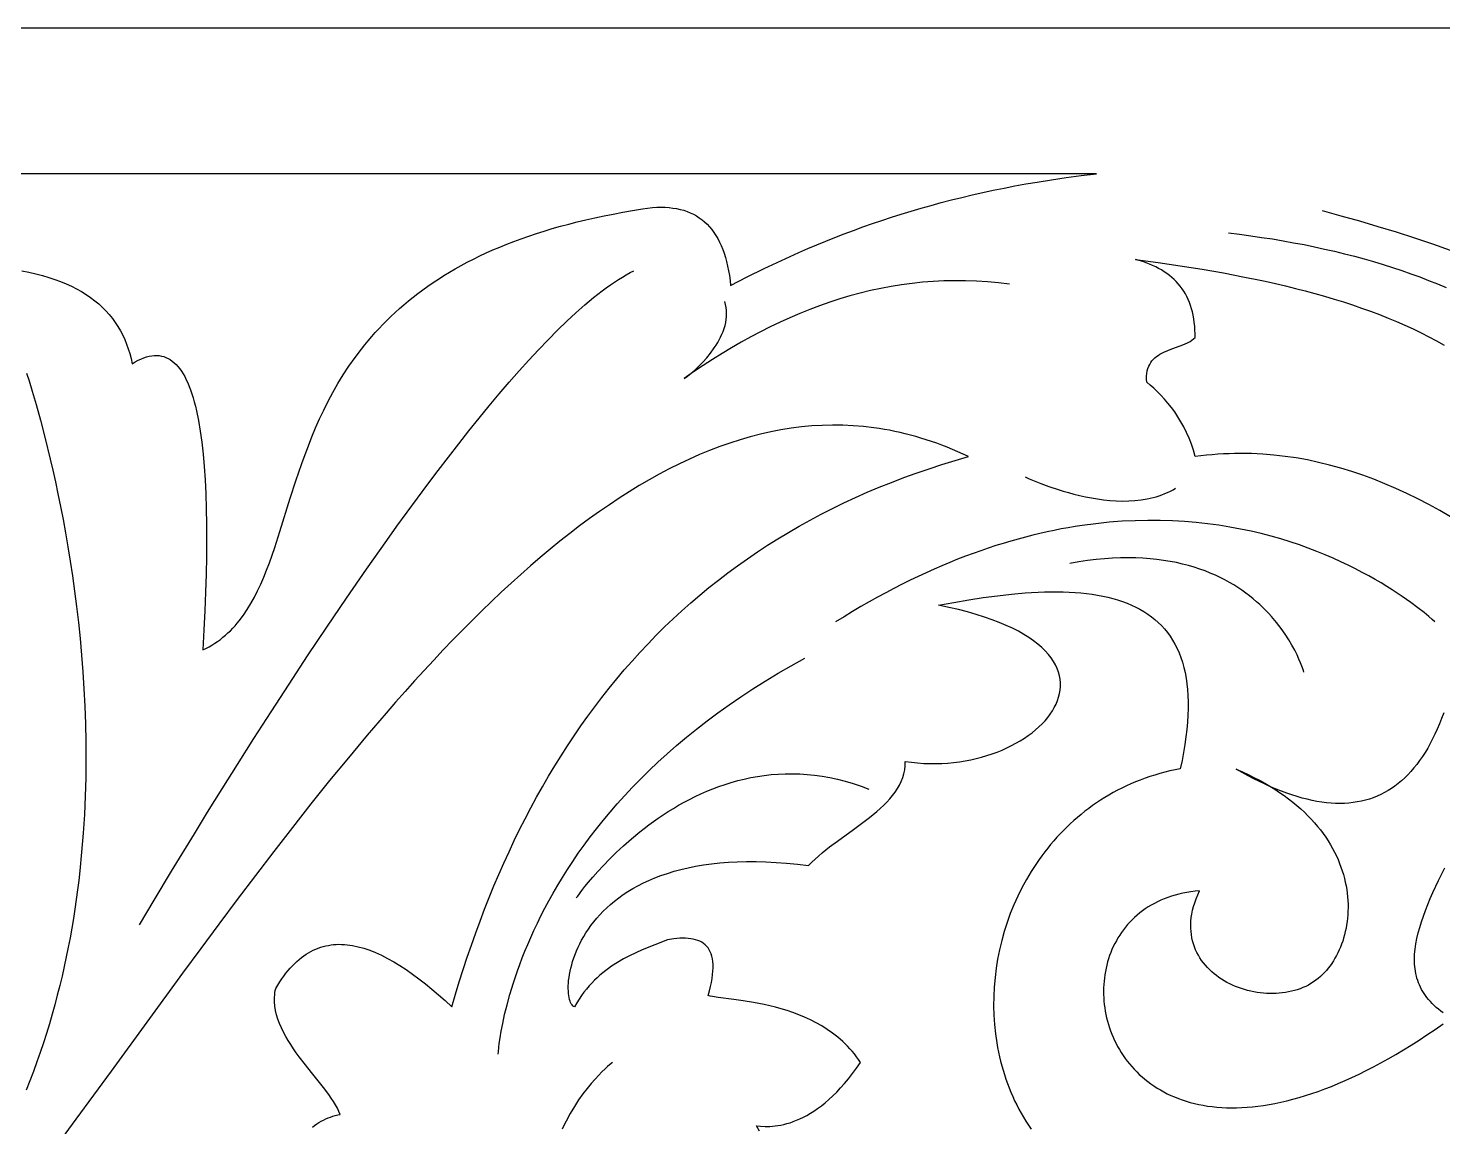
# Model space of a CAD drawing. Extents: x -58 to 58, y -20 to 20.
# Drawn here: x -16.39 to 13.56, y -3.26 to 20 of the extents above; entities that cross this region are included whole.
import ezdxf

# ---------------------------------------------------------------- set-up
doc = ezdxf.new("R2010")
doc.units = 0
doc.layers.add('LAYER_1', color=18, linetype='CONTINUOUS')

msp = doc.modelspace()

# ---------------------------------------------------------------- linework, layer by layer
at = {"layer": 'LAYER_1'}
msp.add_lwpolyline([(-58.226, -20), (-36.442, -20), (58.226, -20), (58.226, 20), (-36.442, 20), (-58.226, 20)], close=True, dxfattribs=at)
for points in [[(-16.525, 14.863), (-16.375, 14.833), (-16.23, 14.801), (-16.091, 14.765), (-15.957, 14.726), (-15.829, 14.684), (-15.705, 14.638), (-15.587, 14.589), (-15.474, 14.538), (-15.365, 14.483), (-15.262, 14.425), (-15.164, 14.364), (-15.07, 14.3), (-14.982, 14.233), (-14.898, 14.163), (-14.819, 14.091), (-14.744, 14.015), (-14.674, 13.937), (-14.608, 13.856), (-14.547, 13.772), (-14.491, 13.685), (-14.438, 13.596), (-14.39, 13.504), (-14.346, 13.409), (-14.307, 13.312), (-14.271, 13.213), (-14.24, 13.111), (-14.212, 13.006), (-14.189, 12.899), (-14.125, 12.937), (-14.063, 12.97), (-14.003, 12.998), (-13.944, 13.022), (-13.886, 13.041), (-13.829, 13.056), (-13.774, 13.066), (-13.721, 13.071), (-13.668, 13.072), (-13.618, 13.069), (-13.568, 13.061), (-13.52, 13.048), (-13.473, 13.031), (-13.427, 13.01), (-13.383, 12.984), (-13.34, 12.954), (-13.299, 12.92), (-13.258, 12.881), (-13.219, 12.838), (-13.182, 12.791), (-13.145, 12.739), (-13.11, 12.684), (-13.076, 12.624), (-13.044, 12.56), (-13.012, 12.491), (-12.982, 12.419), (-12.953, 12.343), (-12.926, 12.262), (-12.899, 12.177), (-12.874, 12.089), (-12.85, 11.996), (-12.827, 11.899), (-12.785, 11.694), (-12.748, 11.473), (-12.716, 11.237), (-12.688, 10.985), (-12.664, 10.719), (-12.646, 10.437), (-12.631, 10.141), (-12.621, 9.83), (-12.616, 9.504), (-12.614, 9.165), (-12.617, 8.811), (-12.624, 8.444), (-12.635, 8.063), (-12.651, 7.668), (-12.67, 7.261), (-12.693, 6.84), (-12.627, 6.872), (-12.562, 6.906), (-12.499, 6.942), (-12.438, 6.98), (-12.379, 7.02), (-12.322, 7.062), (-12.266, 7.105), (-12.212, 7.151), (-12.16, 7.198), (-12.109, 7.246), (-12.059, 7.297), (-12.011, 7.349), (-11.965, 7.402), (-11.92, 7.457), (-11.833, 7.572), (-11.752, 7.693), (-11.675, 7.82), (-11.602, 7.952), (-11.532, 8.089), (-11.466, 8.231), (-11.403, 8.378), (-11.342, 8.529), (-11.283, 8.685), (-11.226, 8.844), (-11.17, 9.007), (-11.061, 9.344), (-10.841, 10.05), (-10.723, 10.416), (-10.661, 10.601), (-10.597, 10.787), (-10.529, 10.975), (-10.458, 11.163), (-10.383, 11.351), (-10.304, 11.54), (-10.22, 11.729), (-10.131, 11.917), (-10.037, 12.105), (-9.937, 12.292), (-9.831, 12.478), (-9.718, 12.663), (-9.598, 12.847), (-9.47, 13.028), (-9.335, 13.208), (-9.265, 13.296), (-9.192, 13.385), (-9.117, 13.472), (-9.04, 13.559), (-8.961, 13.646), (-8.879, 13.731), (-8.796, 13.816), (-8.709, 13.9), (-8.62, 13.984), (-8.529, 14.066), (-8.435, 14.147), (-8.339, 14.228), (-8.24, 14.308), (-8.138, 14.386), (-8.034, 14.464), (-7.927, 14.541), (-7.817, 14.616), (-7.704, 14.691), (-7.588, 14.764), (-7.469, 14.836), (-7.347, 14.907), (-7.222, 14.977), (-7.094, 15.046), (-6.963, 15.113), (-6.828, 15.179), (-6.691, 15.244), (-6.55, 15.307), (-6.405, 15.369), (-6.257, 15.429), (-6.106, 15.488), (-5.951, 15.545), (-5.792, 15.601), (-5.63, 15.655), (-5.464, 15.708), (-5.295, 15.759), (-5.122, 15.809), (-4.945, 15.856), (-4.764, 15.902), (-4.579, 15.946), (-4.39, 15.989), (-4.197, 16.03), (-4, 16.068), (-3.799, 16.105), (-3.594, 16.14), (-3.384, 16.174), (-3.17, 16.205), (-3.079, 16.21), (-2.99, 16.212), (-2.903, 16.21), (-2.819, 16.205), (-2.738, 16.195), (-2.659, 16.182), (-2.583, 16.166), (-2.509, 16.146), (-2.438, 16.122), (-2.37, 16.094), (-2.304, 16.063), (-2.241, 16.028), (-2.18, 15.989), (-2.122, 15.946), (-2.067, 15.9), (-2.014, 15.85), (-1.963, 15.797), (-1.915, 15.74), (-1.87, 15.679), (-1.828, 15.614), (-1.788, 15.546), (-1.75, 15.474), (-1.715, 15.399), (-1.683, 15.319), (-1.653, 15.236), (-1.626, 15.15), (-1.602, 15.059), (-1.58, 14.965), (-1.56, 14.867), (-1.543, 14.766), (-1.529, 14.661), (-1.518, 14.552), (-1.164, 14.735), (-0.805, 14.913), (-0.44, 15.086), (-0.069, 15.254), (0.119, 15.335), (0.309, 15.415), (0.501, 15.494), (0.694, 15.571), (0.889, 15.647), (1.086, 15.721), (1.284, 15.793), (1.485, 15.864), (1.687, 15.932), (1.891, 16), (2.097, 16.065), (2.306, 16.129), (2.516, 16.191), (2.728, 16.251), (2.943, 16.309), (3.159, 16.366), (3.378, 16.42), (3.599, 16.473), (3.822, 16.523), (4.047, 16.572), (4.275, 16.618), (4.505, 16.663), (4.738, 16.705), (4.972, 16.745), (5.277, 16.794), (5.588, 16.839), (5.906, 16.882), (6.23, 16.921), (-21.565, 16.921)], [(11.01, 16.139), (11.406, 16.032), (11.8, 15.921), (12.191, 15.806), (12.578, 15.687), (12.963, 15.563), (13.344, 15.434), (13.72, 15.299)], [(9.027, 15.667), (9.263, 15.638), (9.497, 15.608), (9.728, 15.574), (9.957, 15.539), (10.183, 15.501), (10.406, 15.461), (10.627, 15.419), (10.845, 15.374), (11.061, 15.327), (11.274, 15.278), (11.485, 15.227), (11.693, 15.173), (11.898, 15.117), (12.101, 15.059), (12.302, 14.998), (12.499, 14.936), (12.695, 14.871), (12.888, 14.804), (13.078, 14.735), (13.266, 14.663), (13.452, 14.59), (13.635, 14.514)], [(13.731, 9.657), (13.5, 9.791), (13.269, 9.917), (13.037, 10.038), (12.805, 10.151), (12.572, 10.258), (12.339, 10.358), (12.106, 10.451), (11.872, 10.537), (11.638, 10.616), (11.404, 10.688), (11.169, 10.753), (10.934, 10.81), (10.698, 10.86), (10.462, 10.902), (10.226, 10.937), (9.989, 10.964), (9.752, 10.983), (9.514, 10.994), (9.276, 10.998), (9.157, 10.997), (9.038, 10.993), (8.918, 10.988), (8.799, 10.981), (8.679, 10.971), (8.56, 10.96), (8.44, 10.947), (8.32, 10.931), (8.284, 11.067), (8.241, 11.198), (8.193, 11.324), (8.14, 11.444), (8.083, 11.56), (8.021, 11.671), (7.956, 11.777), (7.888, 11.878), (7.817, 11.974), (7.745, 12.064), (7.671, 12.15), (7.596, 12.231), (7.52, 12.307), (7.445, 12.378), (7.37, 12.444), (7.296, 12.505), (7.293, 12.573), (7.294, 12.636), (7.299, 12.694), (7.308, 12.748), (7.321, 12.797), (7.338, 12.843), (7.358, 12.885), (7.381, 12.924), (7.407, 12.96), (7.436, 12.992), (7.468, 13.022), (7.502, 13.05), (7.538, 13.075), (7.576, 13.098), (7.656, 13.14), (7.741, 13.177), (7.829, 13.21), (8.007, 13.275), (8.093, 13.31), (8.175, 13.35), (8.214, 13.372), (8.251, 13.396), (8.287, 13.422), (8.32, 13.45), (8.32, 13.534), (8.317, 13.616), (8.312, 13.696), (8.303, 13.774), (8.293, 13.849), (8.279, 13.923), (8.263, 13.994), (8.245, 14.063), (8.224, 14.13), (8.2, 14.194), (8.174, 14.257), (8.145, 14.318), (8.114, 14.376), (8.08, 14.432), (8.044, 14.486), (8.005, 14.539), (7.964, 14.589), (7.92, 14.637), (7.874, 14.683), (7.826, 14.727), (7.775, 14.769), (7.722, 14.809), (7.666, 14.847), (7.608, 14.883), (7.548, 14.917), (7.485, 14.95), (7.42, 14.98), (7.353, 15.008), (7.283, 15.035), (7.211, 15.059), (7.137, 15.082), (7.061, 15.103), (7.537, 15.04), (8.006, 14.972), (8.468, 14.898), (8.923, 14.819), (9.369, 14.734), (9.589, 14.689), (9.807, 14.643), (10.022, 14.595), (10.235, 14.545), (10.446, 14.493), (10.654, 14.439), (10.859, 14.384), (11.062, 14.326), (11.263, 14.267), (11.46, 14.205), (11.655, 14.142), (11.847, 14.076), (12.036, 14.009), (12.222, 13.939), (12.405, 13.866), (12.585, 13.792), (12.761, 13.715), (12.935, 13.636), (13.105, 13.554), (13.272, 13.47), (13.435, 13.383), (13.595, 13.294)], [(-14.032, 1.015), (-13.721, 1.542), (-13.356, 2.151), (-12.872, 2.947), (-12.591, 3.404), (-12.286, 3.895), (-11.959, 4.415), (-11.612, 4.962), (-11.248, 5.53), (-10.867, 6.115), (-10.473, 6.714), (-10.067, 7.321), (-9.651, 7.933), (-9.227, 8.546), (-8.797, 9.156), (-8.581, 9.458), (-8.363, 9.758), (-8.145, 10.054), (-7.927, 10.348), (-7.709, 10.637), (-7.491, 10.922), (-7.274, 11.201), (-7.057, 11.476), (-6.842, 11.744), (-6.627, 12.005), (-6.414, 12.26), (-6.203, 12.506), (-5.994, 12.745), (-5.787, 12.975), (-5.582, 13.195), (-5.38, 13.406), (-5.181, 13.607), (-4.985, 13.797), (-4.793, 13.976), (-4.604, 14.143), (-4.42, 14.297), (-4.239, 14.439), (-4.15, 14.505), (-4.063, 14.567), (-3.977, 14.626), (-3.892, 14.682), (-3.808, 14.734), (-3.725, 14.782), (-3.644, 14.826), (-3.564, 14.867)], [(4.389, 14.582), (4.154, 14.61), (3.921, 14.631), (3.689, 14.646), (3.458, 14.654), (3.229, 14.655), (3.001, 14.65), (2.775, 14.639), (2.55, 14.622), (2.326, 14.598), (2.103, 14.569), (1.882, 14.533), (1.663, 14.492), (1.444, 14.445), (1.227, 14.392), (1.01, 14.334), (0.796, 14.271), (0.582, 14.201), (0.369, 14.127), (0.158, 14.048), (-0.053, 13.963), (-0.262, 13.873), (-0.47, 13.779), (-0.677, 13.68), (-0.884, 13.576), (-1.089, 13.467), (-1.293, 13.354), (-1.496, 13.237), (-1.698, 13.115), (-1.9, 12.989), (-2.1, 12.858), (-2.299, 12.724), (-2.498, 12.586), (-2.431, 12.634), (-2.357, 12.694), (-2.277, 12.763), (-2.193, 12.841), (-2.107, 12.928), (-2.022, 13.023), (-1.94, 13.125), (-1.861, 13.232), (-1.825, 13.288), (-1.79, 13.345), (-1.757, 13.403), (-1.727, 13.462), (-1.699, 13.523), (-1.674, 13.583), (-1.652, 13.645), (-1.634, 13.707), (-1.619, 13.77), (-1.609, 13.834), (-1.602, 13.897), (-1.6, 13.961), (-1.602, 14.025), (-1.61, 14.089), (-1.622, 14.153), (-1.64, 14.217)], [(-16.425, 12.7), (-16.372, 12.537), (-16.304, 12.314), (-16.222, 12.034), (-16.13, 11.7), (-16.029, 11.314), (-15.923, 10.88), (-15.869, 10.645), (-15.814, 10.4), (-15.76, 10.144), (-15.706, 9.878), (-15.653, 9.601), (-15.6, 9.316), (-15.55, 9.021), (-15.5, 8.717), (-15.453, 8.405), (-15.409, 8.085), (-15.367, 7.757), (-15.328, 7.421), (-15.293, 7.079), (-15.261, 6.73), (-15.233, 6.375), (-15.21, 6.014), (-15.192, 5.647), (-15.179, 5.275), (-15.171, 4.898), (-15.169, 4.517), (-15.173, 4.132), (-15.184, 3.743), (-15.202, 3.351), (-15.226, 2.956), (-15.259, 2.558), (-15.299, 2.158), (-15.322, 1.957), (-15.347, 1.756), (-15.374, 1.555), (-15.404, 1.353), (-15.435, 1.151), (-15.469, 0.948), (-15.505, 0.746), (-15.544, 0.543), (-15.585, 0.34), (-15.628, 0.137), (-15.674, -0.066), (-15.723, -0.269), (-15.774, -0.472), (-15.827, -0.674), (-15.883, -0.877), (-15.942, -1.079), (-16.004, -1.281), (-16.068, -1.483), (-16.135, -1.684), (-16.205, -1.885), (-16.278, -2.086), (-16.354, -2.286), (-16.433, -2.486)], [(-10.372, -3.264), (-10.327, -3.23), (-10.281, -3.198), (-10.234, -3.168), (-10.187, -3.14), (-10.139, -3.115), (-10.09, -3.092), (-10.04, -3.071), (-9.99, -3.052), (-9.939, -3.035), (-9.887, -3.021), (-9.835, -3.008), (-9.782, -2.998), (-9.81, -2.932), (-9.843, -2.864), (-9.882, -2.795), (-9.926, -2.724), (-9.974, -2.652), (-10.026, -2.578), (-10.14, -2.427), (-10.391, -2.111), (-10.522, -1.947), (-10.651, -1.779), (-10.713, -1.693), (-10.773, -1.607), (-10.831, -1.519), (-10.887, -1.431), (-10.938, -1.343), (-10.986, -1.253), (-11.03, -1.163), (-11.069, -1.072), (-11.102, -0.981), (-11.13, -0.889), (-11.151, -0.797), (-11.166, -0.704), (-11.173, -0.61), (-11.173, -0.517), (-11.17, -0.47), (-11.165, -0.423), (-11.158, -0.375), (-11.148, -0.328), (-11.106, -0.258), (-11.063, -0.191), (-11.02, -0.127), (-10.976, -0.066), (-10.932, -0.007), (-10.887, 0.048), (-10.841, 0.101), (-10.795, 0.151), (-10.748, 0.198), (-10.701, 0.243), (-10.653, 0.284), (-10.604, 0.323), (-10.555, 0.36), (-10.505, 0.394), (-10.455, 0.425), (-10.404, 0.453), (-10.353, 0.479), (-10.301, 0.503), (-10.248, 0.524), (-10.195, 0.542), (-10.142, 0.558), (-10.088, 0.572), (-10.033, 0.583), (-9.978, 0.592), (-9.923, 0.599), (-9.867, 0.603), (-9.81, 0.605), (-9.753, 0.604), (-9.696, 0.601), (-9.638, 0.597), (-9.579, 0.589), (-9.52, 0.58), (-9.401, 0.555), (-9.28, 0.522), (-9.157, 0.48), (-9.033, 0.43), (-8.907, 0.373), (-8.779, 0.308), (-8.649, 0.235), (-8.518, 0.156), (-8.386, 0.069), (-8.252, -0.024), (-8.117, -0.124), (-7.98, -0.231), (-7.842, -0.344), (-7.703, -0.462), (-7.562, -0.587), (-7.421, -0.717), (-7.342, -0.451), (-7.261, -0.187), (-7.178, 0.074), (-7.092, 0.333), (-7.004, 0.59), (-6.914, 0.845), (-6.821, 1.097), (-6.725, 1.348), (-6.627, 1.595), (-6.527, 1.841), (-6.423, 2.084), (-6.318, 2.325), (-6.209, 2.564), (-6.098, 2.8), (-5.984, 3.033), (-5.867, 3.264), (-5.748, 3.493), (-5.625, 3.719), (-5.5, 3.942), (-5.372, 4.163), (-5.242, 4.381), (-5.108, 4.597), (-4.971, 4.81), (-4.831, 5.02), (-4.689, 5.228), (-4.543, 5.433), (-4.394, 5.635), (-4.242, 5.834), (-4.087, 6.03), (-3.929, 6.224), (-3.768, 6.415), (-3.604, 6.603), (-3.436, 6.787), (-3.265, 6.969), (-3.091, 7.148), (-2.913, 7.324), (-2.732, 7.497), (-2.548, 7.667), (-2.36, 7.834), (-2.169, 7.998), (-1.975, 8.159), (-1.776, 8.316), (-1.575, 8.47), (-1.37, 8.621), (-1.161, 8.769), (-0.949, 8.914), (-0.733, 9.055), (-0.514, 9.193), (-0.29, 9.328), (-0.063, 9.459), (0.167, 9.587), (0.402, 9.712), (0.64, 9.833), (0.882, 9.951), (1.128, 10.065), (1.378, 10.175), (1.631, 10.283), (1.889, 10.386), (2.151, 10.486), (2.416, 10.582), (2.686, 10.675), (2.959, 10.764), (3.237, 10.85), (3.519, 10.931), (3.407, 10.984), (3.295, 11.034), (3.184, 11.082), (3.072, 11.128), (2.96, 11.172), (2.849, 11.213), (2.738, 11.252), (2.626, 11.289), (2.515, 11.324), (2.404, 11.357), (2.293, 11.387), (2.182, 11.416), (2.072, 11.442), (1.961, 11.466), (1.85, 11.488), (1.74, 11.508), (1.629, 11.526), (1.519, 11.542), (1.299, 11.568), (1.079, 11.586), (0.859, 11.596), (0.64, 11.598), (0.421, 11.593), (0.203, 11.58), (-0.015, 11.56), (-0.233, 11.532), (-0.45, 11.497), (-0.667, 11.455), (-0.883, 11.406), (-1.099, 11.351), (-1.315, 11.288), (-1.53, 11.219), (-1.745, 11.143), (-1.96, 11.061), (-2.174, 10.973), (-2.388, 10.878), (-2.601, 10.778), (-2.814, 10.671), (-3.027, 10.559), (-3.239, 10.44), (-3.451, 10.317), (-3.662, 10.188), (-3.873, 10.053), (-4.083, 9.913), (-4.294, 9.768), (-4.503, 9.618), (-4.713, 9.463), (-4.921, 9.303), (-5.13, 9.138), (-5.338, 8.969), (-5.546, 8.795), (-5.753, 8.617), (-5.96, 8.435), (-6.166, 8.249), (-6.372, 8.058), (-6.578, 7.864), (-6.783, 7.666), (-6.988, 7.464), (-7.192, 7.259), (-7.396, 7.05), (-7.6, 6.838), (-7.803, 6.622), (-8.005, 6.403), (-8.208, 6.182), (-8.409, 5.957), (-8.611, 5.73), (-8.812, 5.5), (-9.212, 5.033), (-9.611, 4.556), (-10.008, 4.071), (-10.403, 3.578), (-10.797, 3.079), (-11.189, 2.574), (-11.579, 2.064), (-11.967, 1.551), (-12.354, 1.034), (-12.738, 0.515), (-13.121, -0.004), (-13.882, -1.044), (-14.634, -2.077), (-15.38, -3.097), (-15.75, -3.6)], [(4.72, 10.501), (4.809, 10.46), (4.914, 10.416), (5.053, 10.361), (5.223, 10.299), (5.419, 10.233), (5.525, 10.2), (5.637, 10.168), (5.753, 10.138), (5.873, 10.108), (5.997, 10.081), (6.123, 10.057), (6.252, 10.036), (6.383, 10.018), (6.515, 10.004), (6.648, 9.995), (6.781, 9.991), (6.914, 9.993), (7.046, 10.001), (7.177, 10.015), (7.307, 10.036), (7.37, 10.049), (7.434, 10.065), (7.496, 10.082), (7.558, 10.101), (7.619, 10.123), (7.679, 10.147), (7.738, 10.172), (7.796, 10.201), (7.853, 10.231), (7.908, 10.264)], [(13.399, 7.43), (13.341, 7.483), (13.268, 7.546), (13.168, 7.629), (13.04, 7.729), (12.885, 7.845), (12.703, 7.973), (12.495, 8.111), (12.381, 8.183), (12.261, 8.256), (12.134, 8.33), (12.001, 8.405), (11.861, 8.481), (11.716, 8.556), (11.564, 8.632), (11.406, 8.707), (11.242, 8.781), (11.073, 8.853), (10.897, 8.925), (10.715, 8.994), (10.528, 9.061), (10.334, 9.125), (10.135, 9.187), (9.93, 9.246), (9.72, 9.3), (9.504, 9.351), (9.283, 9.398), (9.056, 9.441), (8.824, 9.478), (8.586, 9.51), (8.343, 9.537), (8.095, 9.558), (7.842, 9.572), (7.583, 9.58), (7.319, 9.581), (7.051, 9.575), (6.777, 9.562), (6.499, 9.54), (6.215, 9.511), (5.927, 9.472), (5.781, 9.45), (5.634, 9.425), (5.486, 9.399), (5.337, 9.369), (5.186, 9.338), (5.034, 9.303), (4.882, 9.267), (4.728, 9.228), (4.572, 9.186), (4.416, 9.142), (4.259, 9.095), (4.1, 9.046), (3.941, 8.993), (3.78, 8.938), (3.618, 8.881), (3.455, 8.82), (3.291, 8.757), (3.126, 8.69), (2.96, 8.621), (2.793, 8.548), (2.625, 8.473), (2.455, 8.394), (2.285, 8.313), (2.114, 8.228), (1.941, 8.14), (1.768, 8.049), (1.594, 7.954), (1.418, 7.856), (1.242, 7.755), (1.064, 7.65), (0.886, 7.542), (0.707, 7.43)], [(10.624, 6.368), (10.614, 6.402), (10.58, 6.497), (10.554, 6.565), (10.52, 6.644), (10.478, 6.734), (10.429, 6.832), (10.371, 6.939), (10.304, 7.052), (10.228, 7.17), (10.142, 7.292), (10.046, 7.418), (9.939, 7.545), (9.881, 7.608), (9.821, 7.672), (9.757, 7.735), (9.691, 7.798), (9.621, 7.86), (9.549, 7.922), (9.473, 7.983), (9.394, 8.043), (9.312, 8.101), (9.227, 8.159), (9.138, 8.215), (9.046, 8.269), (8.95, 8.321), (8.851, 8.372), (8.749, 8.42), (8.642, 8.466), (8.532, 8.51), (8.418, 8.551), (8.301, 8.589), (8.179, 8.624), (8.054, 8.657), (7.924, 8.686), (7.791, 8.712), (7.654, 8.734), (7.512, 8.753), (7.366, 8.767), (7.216, 8.778), (7.062, 8.785), (6.903, 8.787), (6.74, 8.785), (6.572, 8.778), (6.4, 8.767), (6.223, 8.75), (6.042, 8.729), (5.855, 8.702), (5.665, 8.67)], [(-0.905, -3.348), (-0.967, -3.235), (-0.882, -3.245), (-0.788, -3.25), (-0.684, -3.249), (-0.629, -3.246), (-0.572, -3.24), (-0.513, -3.232), (-0.451, -3.221), (-0.389, -3.208), (-0.324, -3.191), (-0.258, -3.171), (-0.189, -3.148), (-0.12, -3.121), (-0.049, -3.09), (0.024, -3.055), (0.098, -3.016), (0.173, -2.972), (0.249, -2.924), (0.327, -2.87), (0.406, -2.812), (0.485, -2.748), (0.566, -2.678), (0.648, -2.603), (0.73, -2.522), (0.813, -2.435), (0.897, -2.341), (0.981, -2.24), (1.066, -2.133), (1.151, -2.019), (1.237, -1.897), (1.195, -1.835), (1.151, -1.774), (1.106, -1.716), (1.059, -1.659), (1.011, -1.605), (0.962, -1.552), (0.912, -1.502), (0.86, -1.453), (0.754, -1.36), (0.644, -1.274), (0.53, -1.195), (0.414, -1.122), (0.295, -1.055), (0.174, -0.994), (0.051, -0.938), (-0.072, -0.887), (-0.196, -0.841), (-0.319, -0.799), (-0.443, -0.762), (-0.565, -0.728), (-0.686, -0.698), (-0.805, -0.671), (-0.921, -0.648), (-1.035, -0.627), (-1.251, -0.592), (-1.449, -0.564), (-1.778, -0.522), (-1.901, -0.502), (-1.95, -0.492), (-1.99, -0.48), (-1.963, -0.382), (-1.94, -0.289), (-1.922, -0.2), (-1.907, -0.116), (-1.897, -0.036), (-1.89, 0.039), (-1.887, 0.11), (-1.888, 0.177), (-1.893, 0.239), (-1.901, 0.297), (-1.913, 0.351), (-1.929, 0.401), (-1.948, 0.447), (-1.97, 0.49), (-1.995, 0.529), (-2.024, 0.564), (-2.055, 0.595), (-2.09, 0.624), (-2.128, 0.648), (-2.169, 0.67), (-2.212, 0.688), (-2.258, 0.703), (-2.307, 0.715), (-2.359, 0.724), (-2.413, 0.73), (-2.469, 0.734), (-2.528, 0.734), (-2.589, 0.732), (-2.653, 0.728), (-2.718, 0.721), (-2.856, 0.7), (-3.123, 0.594), (-3.39, 0.485), (-3.523, 0.426), (-3.654, 0.363), (-3.785, 0.295), (-3.913, 0.221), (-4.039, 0.14), (-4.101, 0.096), (-4.162, 0.05), (-4.223, 0.002), (-4.283, -0.048), (-4.341, -0.101), (-4.399, -0.157), (-4.456, -0.216), (-4.512, -0.277), (-4.567, -0.342), (-4.621, -0.41), (-4.673, -0.481), (-4.725, -0.556), (-4.775, -0.634), (-4.823, -0.717), (-4.842, -0.708), (-4.859, -0.694), (-4.875, -0.676), (-4.89, -0.653), (-4.904, -0.626), (-4.916, -0.595), (-4.927, -0.56), (-4.936, -0.521), (-4.943, -0.479), (-4.949, -0.433), (-4.952, -0.384), (-4.954, -0.332), (-4.953, -0.277), (-4.951, -0.22), (-4.946, -0.16), (-4.938, -0.097), (-4.928, -0.033), (-4.916, 0.034), (-4.9, 0.102), (-4.882, 0.173), (-4.862, 0.244), (-4.838, 0.317), (-4.811, 0.391), (-4.781, 0.466), (-4.747, 0.542), (-4.711, 0.619), (-4.671, 0.695), (-4.627, 0.773), (-4.579, 0.85), (-4.528, 0.927), (-4.473, 1.004), (-4.414, 1.081), (-4.351, 1.157), (-4.284, 1.232), (-4.213, 1.306), (-4.137, 1.379), (-4.057, 1.451), (-3.972, 1.521), (-3.883, 1.59), (-3.789, 1.657), (-3.69, 1.722), (-3.586, 1.785), (-3.478, 1.846), (-3.364, 1.904), (-3.245, 1.959), (-3.12, 2.012), (-2.991, 2.061), (-2.855, 2.108), (-2.714, 2.151), (-2.568, 2.19), (-2.416, 2.226), (-2.257, 2.258), (-2.093, 2.285), (-1.923, 2.309), (-1.746, 2.328), (-1.564, 2.343), (-1.375, 2.353), (-1.179, 2.358), (-0.977, 2.358), (-0.768, 2.352), (-0.553, 2.341), (-0.33, 2.325), (-0.101, 2.303), (0.135, 2.274), (0.201, 2.343), (0.271, 2.41), (0.344, 2.475), (0.42, 2.54), (0.58, 2.667), (0.746, 2.792), (1.089, 3.038), (1.259, 3.162), (1.424, 3.287), (1.503, 3.351), (1.58, 3.416), (1.654, 3.481), (1.725, 3.548), (1.792, 3.615), (1.856, 3.685), (1.914, 3.755), (1.968, 3.827), (2.017, 3.901), (2.061, 3.977), (2.098, 4.055), (2.129, 4.135), (2.153, 4.217), (2.17, 4.301), (2.179, 4.388), (2.181, 4.433), (2.181, 4.478), (2.312, 4.459), (2.442, 4.445), (2.572, 4.436), (2.701, 4.431), (2.829, 4.431), (2.956, 4.434), (3.081, 4.442), (3.206, 4.454), (3.328, 4.47), (3.449, 4.489), (3.568, 4.512), (3.685, 4.538), (3.8, 4.568), (3.912, 4.601), (4.022, 4.638), (4.129, 4.677), (4.233, 4.719), (4.334, 4.764), (4.432, 4.812), (4.527, 4.862), (4.618, 4.914), (4.705, 4.969), (4.788, 5.026), (4.868, 5.086), (4.943, 5.147), (5.014, 5.21), (5.08, 5.274), (5.142, 5.34), (5.199, 5.408), (5.251, 5.477), (5.298, 5.548), (5.339, 5.619), (5.375, 5.691), (5.405, 5.765), (5.43, 5.839), (5.449, 5.913), (5.461, 5.989), (5.467, 6.064), (5.467, 6.14), (5.46, 6.216), (5.446, 6.292), (5.426, 6.369), (5.398, 6.444), (5.363, 6.52), (5.321, 6.595), (5.271, 6.67), (5.213, 6.744), (5.147, 6.817), (5.074, 6.889), (4.992, 6.96), (4.901, 7.03), (4.802, 7.099), (4.695, 7.166), (4.578, 7.232), (4.453, 7.297), (4.318, 7.359), (4.174, 7.42), (4.02, 7.479), (3.857, 7.535), (3.684, 7.59), (3.501, 7.642), (3.307, 7.692), (3.104, 7.739), (2.889, 7.783), (3.21, 7.844), (3.526, 7.899), (3.834, 7.947), (4.136, 7.987), (4.431, 8.02), (4.718, 8.045), (4.858, 8.055), (4.996, 8.062), (5.132, 8.067), (5.266, 8.069), (5.398, 8.069), (5.527, 8.067), (5.654, 8.062), (5.779, 8.055), (5.901, 8.045), (6.02, 8.032), (6.137, 8.017), (6.251, 7.999), (6.363, 7.978), (6.472, 7.954), (6.577, 7.927), (6.68, 7.897), (6.781, 7.864), (6.878, 7.828), (6.972, 7.789), (7.063, 7.746), (7.151, 7.7), (7.235, 7.651), (7.316, 7.598), (7.395, 7.542), (7.469, 7.483), (7.54, 7.419), (7.608, 7.352), (7.672, 7.282), (7.733, 7.207), (7.79, 7.129), (7.843, 7.047), (7.892, 6.961), (7.938, 6.871), (7.98, 6.777), (8.018, 6.678), (8.051, 6.576), (8.081, 6.469), (8.107, 6.358), (8.128, 6.243), (8.146, 6.123), (8.159, 5.999), (8.168, 5.87), (8.172, 5.737), (8.172, 5.599), (8.167, 5.456), (8.158, 5.308), (8.145, 5.156), (8.126, 4.999), (8.103, 4.837), (8.075, 4.669), (8.043, 4.497), (8.005, 4.32), (7.895, 4.298), (7.785, 4.275), (7.677, 4.248), (7.571, 4.22), (7.466, 4.189), (7.362, 4.156), (7.26, 4.121), (7.159, 4.084), (7.06, 4.044), (6.962, 4.003), (6.866, 3.959), (6.771, 3.914), (6.678, 3.866), (6.586, 3.817), (6.495, 3.766), (6.407, 3.713), (6.319, 3.658), (6.234, 3.601), (6.149, 3.543), (6.067, 3.483), (5.986, 3.421), (5.906, 3.357), (5.828, 3.292), (5.752, 3.226), (5.677, 3.158), (5.603, 3.088), (5.532, 3.017), (5.462, 2.945), (5.393, 2.871), (5.326, 2.796), (5.261, 2.719), (5.198, 2.641), (5.136, 2.562), (5.075, 2.482), (5.017, 2.401), (4.96, 2.318), (4.851, 2.15), (4.748, 1.978), (4.653, 1.802), (4.564, 1.623), (4.482, 1.44), (4.407, 1.255), (4.34, 1.067), (4.279, 0.876), (4.225, 0.684), (4.179, 0.49), (4.139, 0.294), (4.107, 0.097), (4.083, -0.1), (4.066, -0.299), (4.056, -0.497), (4.054, -0.696), (4.059, -0.894), (4.072, -1.091), (4.093, -1.288), (4.121, -1.483), (4.138, -1.581), (4.158, -1.677), (4.179, -1.774), (4.202, -1.87), (4.227, -1.965), (4.254, -2.06), (4.283, -2.154), (4.314, -2.248), (4.347, -2.341), (4.382, -2.433), (4.419, -2.525), (4.458, -2.616), (4.499, -2.706), (4.542, -2.795), (4.588, -2.883), (4.635, -2.97), (4.684, -3.057), (4.736, -3.142), (4.789, -3.227), (4.845, -3.31)], [(-6.437, -1.72), (-6.433, -1.663), (-6.414, -1.498), (-6.397, -1.378), (-6.373, -1.235), (-6.341, -1.07), (-6.301, -0.883), (-6.25, -0.678), (-6.189, -0.454), (-6.115, -0.212), (-6.029, 0.045), (-5.981, 0.179), (-5.929, 0.317), (-5.873, 0.458), (-5.813, 0.603), (-5.749, 0.75), (-5.681, 0.901), (-5.609, 1.054), (-5.532, 1.21), (-5.451, 1.368), (-5.365, 1.528), (-5.274, 1.691), (-5.178, 1.856), (-5.077, 2.022), (-4.971, 2.191), (-4.859, 2.36), (-4.742, 2.532), (-4.62, 2.704), (-4.491, 2.878), (-4.357, 3.052), (-4.217, 3.227), (-4.07, 3.403), (-3.917, 3.58), (-3.758, 3.756), (-3.592, 3.933), (-3.42, 4.11), (-3.241, 4.287), (-3.055, 4.464), (-2.861, 4.64), (-2.661, 4.815), (-2.453, 4.99), (-2.238, 5.164), (-2.015, 5.336), (-1.785, 5.508), (-1.546, 5.678), (-1.3, 5.847), (-1.045, 6.014), (-0.782, 6.179), (-0.511, 6.343), (-0.231, 6.504), (0.057, 6.663)], [(13.585, 5.505), (13.541, 5.387), (13.496, 5.273), (13.449, 5.163), (13.4, 5.056), (13.35, 4.953), (13.298, 4.854), (13.245, 4.759), (13.19, 4.667), (13.134, 4.58), (13.075, 4.496), (13.016, 4.415), (12.954, 4.339), (12.891, 4.266), (12.827, 4.197), (12.761, 4.131), (12.693, 4.07), (12.623, 4.012), (12.552, 3.957), (12.48, 3.907), (12.406, 3.86), (12.33, 3.817), (12.253, 3.778), (12.174, 3.742), (12.093, 3.71), (12.011, 3.682), (11.927, 3.658), (11.842, 3.637), (11.755, 3.62), (11.666, 3.606), (11.576, 3.597), (11.484, 3.59), (11.391, 3.588), (11.296, 3.589), (11.2, 3.595), (11.102, 3.603), (11.002, 3.616), (10.901, 3.632), (10.798, 3.651), (10.694, 3.675), (10.588, 3.702), (10.48, 3.733), (10.371, 3.767), (10.26, 3.805), (10.148, 3.847), (10.034, 3.892), (9.918, 3.941), (9.801, 3.994), (9.683, 4.05), (9.562, 4.11), (9.441, 4.174), (9.317, 4.241), (9.192, 4.312), (9.321, 4.256), (9.446, 4.199), (9.566, 4.14), (9.683, 4.08), (9.795, 4.018), (9.904, 3.954), (10.008, 3.89), (10.109, 3.823), (10.206, 3.756), (10.299, 3.687), (10.389, 3.618), (10.474, 3.547), (10.556, 3.475), (10.635, 3.402), (10.709, 3.329), (10.781, 3.254), (10.849, 3.179), (10.913, 3.103), (10.974, 3.027), (11.032, 2.949), (11.086, 2.872), (11.138, 2.794), (11.186, 2.715), (11.23, 2.636), (11.272, 2.557), (11.311, 2.478), (11.347, 2.398), (11.379, 2.319), (11.409, 2.239), (11.436, 2.16), (11.461, 2.08), (11.482, 2.001), (11.501, 1.922), (11.517, 1.843), (11.53, 1.765), (11.541, 1.687), (11.549, 1.609), (11.554, 1.533), (11.558, 1.456), (11.559, 1.38), (11.557, 1.306), (11.553, 1.231), (11.547, 1.158), (11.539, 1.086), (11.528, 1.014), (11.516, 0.944), (11.501, 0.874), (11.484, 0.806), (11.465, 0.739), (11.445, 0.674), (11.422, 0.609), (11.398, 0.546), (11.371, 0.485), (11.343, 0.425), (11.313, 0.367), (11.282, 0.31), (11.249, 0.255), (11.214, 0.202), (11.178, 0.151), (11.14, 0.101), (11.101, 0.054), (11.061, 0.009), (11.019, -0.035), (10.976, -0.076), (10.928, -0.117), (10.879, -0.156), (10.827, -0.192), (10.774, -0.226), (10.719, -0.257), (10.662, -0.285), (10.604, -0.311), (10.545, -0.335), (10.484, -0.356), (10.422, -0.374), (10.359, -0.39), (10.295, -0.404), (10.231, -0.415), (10.166, -0.424), (10.1, -0.431), (10.034, -0.435), (9.967, -0.437), (9.9, -0.436), (9.833, -0.434), (9.766, -0.429), (9.698, -0.422), (9.632, -0.412), (9.565, -0.401), (9.499, -0.387), (9.433, -0.371), (9.368, -0.353), (9.303, -0.332), (9.24, -0.31), (9.177, -0.286), (9.115, -0.259), (9.055, -0.23), (8.995, -0.2), (8.938, -0.167), (8.881, -0.133), (8.826, -0.096), (8.773, -0.057), (8.722, -0.017), (8.672, 0.026), (8.625, 0.07), (8.58, 0.116), (8.537, 0.164), (8.496, 0.214), (8.458, 0.266), (8.422, 0.319), (8.389, 0.375), (8.359, 0.432), (8.331, 0.49), (8.307, 0.551), (8.286, 0.613), (8.267, 0.677), (8.253, 0.743), (8.241, 0.81), (8.234, 0.879), (8.23, 0.949), (8.229, 1.021), (8.233, 1.095), (8.24, 1.17), (8.252, 1.247), (8.267, 1.325), (8.288, 1.405), (8.312, 1.486), (8.341, 1.569), (8.375, 1.653), (8.413, 1.739), (8.322, 1.73), (8.233, 1.719), (8.146, 1.705), (8.061, 1.689), (7.978, 1.67), (7.897, 1.649), (7.819, 1.625), (7.742, 1.599), (7.668, 1.571), (7.596, 1.54), (7.525, 1.508), (7.457, 1.473), (7.391, 1.436), (7.327, 1.397), (7.265, 1.357), (7.206, 1.314), (7.148, 1.27), (7.092, 1.224), (7.039, 1.176), (6.988, 1.127), (6.938, 1.076), (6.891, 1.023), (6.846, 0.97), (6.803, 0.914), (6.762, 0.858), (6.723, 0.8), (6.686, 0.741), (6.652, 0.681), (6.619, 0.62), (6.588, 0.557), (6.56, 0.494), (6.534, 0.43), (6.51, 0.365), (6.487, 0.299), (6.467, 0.233), (6.449, 0.165), (6.434, 0.098), (6.42, 0.029), (6.408, -0.04), (6.399, -0.109), (6.391, -0.178), (6.386, -0.248), (6.382, -0.319), (6.381, -0.389), (6.382, -0.46), (6.385, -0.53), (6.39, -0.601), (6.397, -0.672), (6.406, -0.742), (6.418, -0.813), (6.431, -0.883), (6.447, -0.953), (6.464, -1.022), (6.484, -1.091), (6.506, -1.16), (6.53, -1.228), (6.556, -1.296), (6.584, -1.363), (6.614, -1.429), (6.646, -1.495), (6.68, -1.559), (6.717, -1.623), (6.755, -1.686), (6.796, -1.748), (6.839, -1.809), (6.883, -1.869), (6.93, -1.927), (6.979, -1.985), (7.03, -2.041), (7.084, -2.096), (7.139, -2.149), (7.196, -2.201), (7.256, -2.251), (7.317, -2.3), (7.381, -2.347), (7.447, -2.393), (7.514, -2.437), (7.584, -2.479), (7.656, -2.519), (7.73, -2.557), (7.807, -2.593), (7.885, -2.627), (7.965, -2.659), (8.048, -2.689), (8.132, -2.716), (8.219, -2.742), (8.308, -2.765), (8.398, -2.785), (8.491, -2.803), (8.586, -2.819), (8.683, -2.832), (8.783, -2.842), (8.884, -2.85), (8.987, -2.854), (9.093, -2.856), (9.2, -2.856), (9.31, -2.852), (9.422, -2.845), (9.536, -2.835), (9.652, -2.822), (9.77, -2.806), (9.89, -2.787), (10.012, -2.764), (10.136, -2.738), (10.263, -2.708), (10.391, -2.675), (10.522, -2.639), (10.655, -2.599), (10.789, -2.555), (10.926, -2.508), (11.065, -2.457), (11.206, -2.402), (11.349, -2.343), (11.495, -2.28), (11.642, -2.213), (11.791, -2.142), (11.943, -2.067), (12.096, -1.988), (12.252, -1.905), (12.41, -1.817), (12.57, -1.725), (12.732, -1.628), (12.896, -1.527), (13.062, -1.422), (13.23, -1.312), (13.401, -1.197), (13.573, -1.077)], [(-4.784, 1.586), (-4.755, 1.628), (-4.667, 1.744), (-4.602, 1.826), (-4.524, 1.922), (-4.432, 2.03), (-4.327, 2.148), (-4.21, 2.275), (-4.079, 2.409), (-3.937, 2.549), (-3.782, 2.693), (-3.616, 2.84), (-3.438, 2.987), (-3.345, 3.06), (-3.249, 3.133), (-3.15, 3.205), (-3.049, 3.276), (-2.945, 3.346), (-2.838, 3.415), (-2.729, 3.483), (-2.617, 3.549), (-2.503, 3.613), (-2.386, 3.674), (-2.267, 3.734), (-2.145, 3.791), (-2.021, 3.846), (-1.895, 3.897), (-1.766, 3.946), (-1.635, 3.991), (-1.502, 4.033), (-1.366, 4.071), (-1.229, 4.105), (-1.089, 4.135), (-0.947, 4.16), (-0.803, 4.181), (-0.657, 4.198), (-0.508, 4.209), (-0.358, 4.216), (-0.206, 4.217), (-0.052, 4.212), (0.104, 4.202), (0.261, 4.186), (0.421, 4.163), (0.582, 4.134), (0.745, 4.099), (0.91, 4.057), (1.077, 4.008), (1.245, 3.952), (1.414, 3.888)], [(13.576, -0.844), (13.524, -0.807), (13.474, -0.768), (13.428, -0.729), (13.383, -0.689), (13.342, -0.649), (13.302, -0.608), (13.265, -0.566), (13.23, -0.524), (13.198, -0.481), (13.168, -0.437), (13.14, -0.393), (13.115, -0.348), (13.091, -0.302), (13.07, -0.256), (13.051, -0.209), (13.034, -0.162), (13.018, -0.114), (13.005, -0.066), (12.994, -0.016), (12.977, 0.084), (12.967, 0.186), (12.965, 0.291), (12.968, 0.397), (12.979, 0.506), (12.995, 0.617), (13.016, 0.73), (13.044, 0.845), (13.076, 0.962), (13.113, 1.08), (13.154, 1.201), (13.199, 1.323), (13.248, 1.447), (13.301, 1.573), (13.357, 1.7), (13.476, 1.96), (13.605, 2.225)], [(-4.017, -1.897), (-4.045, -1.919), (-4.122, -1.984), (-4.176, -2.034), (-4.24, -2.094), (-4.31, -2.165), (-4.387, -2.247), (-4.469, -2.341), (-4.555, -2.445), (-4.644, -2.561), (-4.734, -2.688), (-4.824, -2.826), (-4.913, -2.975), (-5, -3.136), (-5.042, -3.22), (-5.084, -3.308)]]:
    msp.add_lwpolyline(points, dxfattribs=at)

doc.saveas('drawing.dxf')
